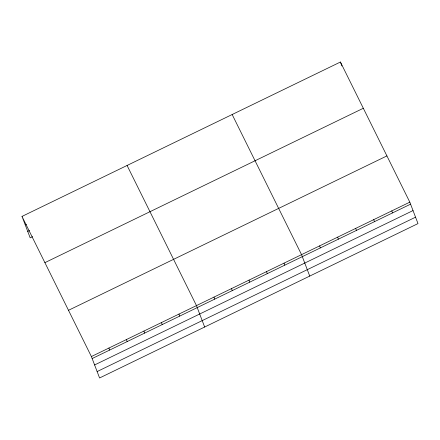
<?xml version="1.0" encoding="UTF-8"?>
<svg xmlns="http://www.w3.org/2000/svg" width="440" height="440" viewBox="0 0 440 440"><rect width="100%" height="100%" fill="white"/><g stroke="black" fill="none" stroke-linecap="round" stroke-linejoin="round"><path stroke-width="0.66" d="M22 216.414L340.423 62.029L409.816 202.153L418 223.586L99.578 377.971L91.394 356.538L22 216.414L30.184 237.848L32.599 236.676M25.218 224.835L26.422 224.246M27.737 231.435L29.552 230.56M44.897 262.653L363.325 108.268M68.492 310.299L386.914 155.914M91.394 356.538L409.816 202.153M92.158 358.545L410.581 204.16M94.606 364.958L413.028 210.573M97.13 371.564L415.553 217.179M232.161 114.521L301.548 254.645L309.738 276.078M127.078 165.468L196.471 305.591L204.655 327.025M340.423 62.029L341.924 65.962M391.771 210.903L392.541 212.911M373.725 219.648L374.495 221.661M355.685 228.399L356.45 230.406M337.639 237.149L338.404 239.157M319.594 245.894L320.364 247.907M284.036 263.137L284.807 265.144M266.524 271.629L267.289 273.636M249.013 280.115L249.777 282.128M231.495 288.607L232.265 290.62M213.983 297.099L214.753 299.107M178.959 314.083L179.724 316.091M161.441 322.575L162.212 324.583M143.93 331.062L144.7 333.075M126.418 339.554L127.188 341.567M108.906 348.046L109.67 350.059"/></g></svg>
